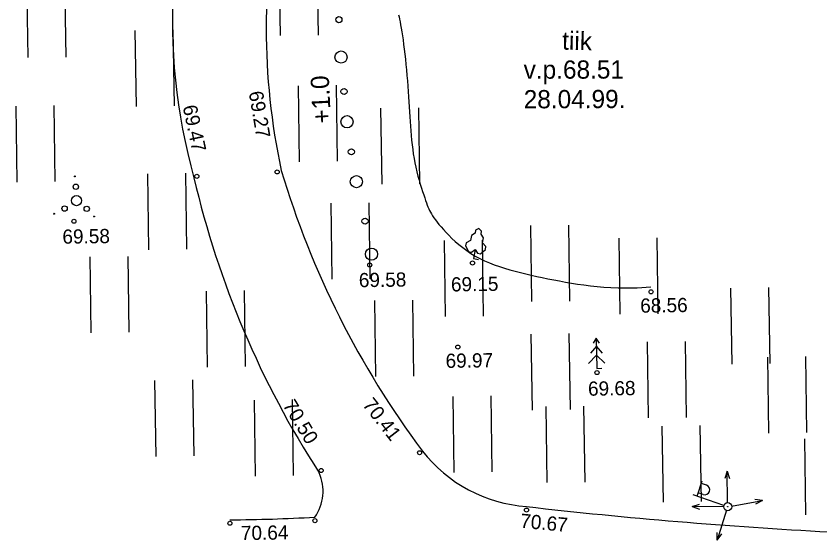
# Model space of a CAD drawing. Extents: x 631826 to 632288, y 6446421 to 6447170.
# Drawn here: x 631899.73 to 631939.4, y 6446866.96 to 6446892.85 of the extents above; entities that cross this region are included whole.
import ezdxf

# ---------------------------------------------------------------- set-up
doc = ezdxf.new("R2010")
doc.units = 0
for name, color, linetype in [('41', 7, 'Continuous'), ('ASFBET', 7, 'Continuous'), ('HALJASTUS', 7, 'Continuous'), ('KORGUSED', 7, 'Continuous'), ('POSTID', 7, 'Continuous'), ('PUUD', 7, 'Continuous'), ('VESI', 7, 'Continuous')]:
    doc.layers.add(name, color=color, linetype=linetype)

# ---------------------------------------------------------------- blocks, each defined once
blk = doc.blocks.new('LAT3')
for radius in [2.5, 0.167]:
    blk.add_circle((0, 0), radius)
blk = doc.blocks.new('NOOLM')
for p, q in [((2.5, 0), (21.84, 0)), ((21.84, 0), (17.33, 1.5)), ((21.84, 0), (17.33, -1.48))]:
    blk.add_line(p, q)
blk = doc.blocks.new('PL')
at = {"layer": 'PUUD'}
blk.add_lwpolyline([(0, 9), (3, 6), (6, 6), (10, 11), (10, 14), (6, 17), (6, 22), (3, 25), (3, 28), (0, 30), (-3, 28), (-3, 25), (-6, 22), (-6, 17), (-10, 14), (-10, 11), (-6, 6), (-3, 6), (0, 9), (0, 0), (5, 0)], dxfattribs=at)
blk = doc.blocks.new('PK')
for p, q in [((0, 30), (-3, 25)), ((3, 25), (0, 30)), ((0, 30), (0, 0)), ((0, 22), (-6, 15)), ((6, 15), (0, 22)), ((0, 13), (-8, 5)), ((8, 5), (0, 13)), ((0, 0), (5, 0))]:
    blk.add_line(p, q)
blk = doc.blocks.new('HEIN')
at = {"layer": '41'}
for p, q in [((-10.58, -0.81), (-10.58, 49.19)), ((14.42, -0.81), (14.42, 49.19))]:
    blk.add_line(p, q, dxfattribs=at)
blk = doc.blocks.new('VOSA')
for centre, radius in [((-0.64, 11.98), 0.223), ((-0.24, 6.84), 1.32), ((0, 0), 2.5), ((-5.91, -3.82), 1.32), ((5.02, -4.13), 1.32), ((-11.13, -6.3), 0.223), ((8.56, -7.95), 0.223)]:
    blk.add_circle(centre, radius)

msp = doc.modelspace()

# ---------------------------------------------------------------- linework, layer by layer
at = {"layer": 'ASFBET'}
for centre, radius, start, end in [((631945.501, 6446892.271), 33.434, 167.9073, 192.1351), ((631936.298, 6446892.645), 28.857, 176.1426, 195.6117), ((631955.115, 6446897.832), 44.135, 196.5739, 216.8042), ((631953.267, 6446895.28), 45.954, 193.0817, 212.9038), ((631925.45, 6446875.841), 7.21, 218.101, 265.7765), ((631912.665, 6446869.415), 2.212, 324.3883, 24.051), ((631952.99, 6447114.717), 247.663, 263.49195, 266.96169), ((631909.741, 6446954.049), 86.052, 270.35995, 273.14564)]:
    msp.add_arc(centre, radius, start, end, dxfattribs=at)
at = {"layer": 'HALJASTUS'}
for centre, radius in [((631915.659, 6446892.677), 0.15), ((631915.764, 6446890.833), 0.3), ((631915.911, 6446889.133), 0.15), ((631916.059, 6446887.641), 0.3), ((631916.272, 6446886.156), 0.15), ((631916.521, 6446884.683), 0.3), ((631916.947, 6446882.734), 0.15), ((631917.264, 6446881.103), 0.3)]:
    msp.add_circle(centre, radius, dxfattribs=at)
at = {"layer": 'KORGUSED'}
for centre in [(631908.646, 6446884.948), (631912.612, 6446885.165), (631902.584, 6446882.729), (631917.179, 6446880.574), (631922.25, 6446880.669), (631931.065, 6446879.247), (631921.529, 6446876.522), (631928.395, 6446875.262), (631919.639, 6446871.308), (631914.782, 6446870.43), (631924.917, 6446868.477), (631910.279, 6446867.825), (631914.473, 6446867.954)]:
    msp.add_circle(centre, 0.1, dxfattribs=at)
at = {"layer": 'POSTID'}
for p, q in [((631933.332, 6446869.16), (631933.589, 6446869.918)), ((631933.791, 6446869.713), (631933.548, 6446869.796)), ((631934.658, 6446868.709), (631933.142, 6446869.224)), ((631933.633, 6446869.249), (631933.391, 6446869.332))]:
    msp.add_line(p, q, dxfattribs=at)
msp.add_arc((631933.712, 6446869.481), 0.245, 251.2138, 71.2138, dxfattribs=at)
at = {"layer": 'VESI'}
for p, q in [((631918.605, 6446892.913), (631918.627, 6446892.815)), ((631918.627, 6446892.815), (631918.651, 6446892.7)), ((631918.651, 6446892.7), (631918.677, 6446892.568)), ((631918.677, 6446892.568), (631918.704, 6446892.42)), ((631918.704, 6446892.42), (631918.732, 6446892.256)), ((631918.732, 6446892.256), (631918.762, 6446892.076)), ((631918.762, 6446892.076), (631918.792, 6446891.883)), ((631918.792, 6446891.883), (631918.823, 6446891.675)), ((631918.823, 6446891.675), (631918.853, 6446891.455)), ((631918.853, 6446891.455), (631918.882, 6446891.221)), ((631918.882, 6446891.221), (631918.911, 6446890.978)), ((631918.911, 6446890.978), (631918.938, 6446890.723)), ((631918.938, 6446890.723), (631918.965, 6446890.461)), ((631918.965, 6446890.461), (631918.99, 6446890.196)), ((631918.99, 6446890.196), (631919.014, 6446889.927)), ((631919.014, 6446889.927), (631919.037, 6446889.657)), ((631919.037, 6446889.657), (631919.057, 6446889.39)), ((631919.057, 6446889.39), (631919.077, 6446889.126)), ((631919.077, 6446889.126), (631919.095, 6446888.869)), ((631919.095, 6446888.869), (631919.113, 6446888.617)), ((631919.113, 6446888.617), (631919.128, 6446888.37)), ((631919.128, 6446888.37), (631919.144, 6446888.128)), ((631919.144, 6446888.128), (631919.158, 6446887.889)), ((631919.158, 6446887.889), (631919.174, 6446887.654)), ((631919.174, 6446887.654), (631919.191, 6446887.421)), ((631919.191, 6446887.421), (631919.208, 6446887.19)), ((631919.208, 6446887.19), (631919.227, 6446886.96)), ((631919.227, 6446886.96), (631919.249, 6446886.73)), ((631919.249, 6446886.73), (631919.273, 6446886.503)), ((631919.273, 6446886.503), (631919.299, 6446886.277)), ((631919.299, 6446886.277), (631919.33, 6446886.052)), ((631919.33, 6446886.052), (631919.365, 6446885.83)), ((631919.365, 6446885.83), (631919.406, 6446885.609)), ((631919.406, 6446885.609), (631919.451, 6446885.391)), ((631919.451, 6446885.391), (631919.501, 6446885.175)), ((631919.501, 6446885.175), (631919.556, 6446884.962)), ((631919.556, 6446884.962), (631919.614, 6446884.756)), ((631919.614, 6446884.756), (631919.674, 6446884.558)), ((631919.674, 6446884.558), (631919.732, 6446884.37)), ((631919.732, 6446884.37), (631919.79, 6446884.193)), ((631919.79, 6446884.193), (631919.844, 6446884.03)), ((631919.844, 6446884.03), (631919.894, 6446883.882)), ((631919.894, 6446883.882), (631919.939, 6446883.752)), ((631919.939, 6446883.752), (631919.979, 6446883.635)), ((631919.979, 6446883.635), (631920.016, 6446883.532)), ((631920.016, 6446883.532), (631920.054, 6446883.436)), ((631920.054, 6446883.436), (631920.09, 6446883.347)), ((631920.09, 6446883.347), (631920.13, 6446883.262)), ((631920.13, 6446883.262), (631920.174, 6446883.176)), ((631920.174, 6446883.176), (631920.224, 6446883.089)), ((631920.224, 6446883.089), (631920.28, 6446882.997)), ((631920.28, 6446882.997), (631920.346, 6446882.9)), ((631920.346, 6446882.9), (631920.419, 6446882.796)), ((631920.419, 6446882.796), (631920.503, 6446882.687)), ((631920.503, 6446882.687), (631920.596, 6446882.57)), ((631920.596, 6446882.57), (631920.701, 6446882.448)), ((631920.701, 6446882.448), (631920.817, 6446882.318)), ((631920.817, 6446882.318), (631920.945, 6446882.181)), ((631920.945, 6446882.181), (631921.086, 6446882.037)), ((631921.086, 6446882.037), (631921.239, 6446881.887)), ((631921.239, 6446881.887), (631921.404, 6446881.735)), ((631921.404, 6446881.735), (631921.582, 6446881.581)), ((631921.582, 6446881.581), (631921.769, 6446881.429)), ((631921.769, 6446881.429), (631921.966, 6446881.282)), ((631921.966, 6446881.282), (631922.173, 6446881.141)), ((631922.173, 6446881.141), (631922.389, 6446881.008)), ((631922.389, 6446881.008), (631922.613, 6446880.886)), ((631922.613, 6446880.886), (631922.844, 6446880.774)), ((631922.844, 6446880.774), (631923.083, 6446880.672)), ((631923.083, 6446880.672), (631923.328, 6446880.577)), ((631923.328, 6446880.577), (631923.577, 6446880.491)), ((631923.577, 6446880.491), (631923.832, 6446880.409)), ((631923.832, 6446880.409), (631924.091, 6446880.334)), ((631924.091, 6446880.334), (631924.352, 6446880.263)), ((631924.352, 6446880.263), (631924.615, 6446880.196)), ((631924.615, 6446880.196), (631924.881, 6446880.13)), ((631924.881, 6446880.13), (631925.148, 6446880.068)), ((631925.148, 6446880.068), (631925.42, 6446880.008)), ((631925.42, 6446880.008), (631925.695, 6446879.951)), ((631925.695, 6446879.951), (631925.974, 6446879.895)), ((631925.974, 6446879.895), (631926.257, 6446879.84)), ((631926.257, 6446879.84), (631926.545, 6446879.786)), ((631926.545, 6446879.786), (631926.836, 6446879.732)), ((631926.836, 6446879.732), (631927.134, 6446879.681)), ((631927.134, 6446879.681), (631927.438, 6446879.632)), ((631927.438, 6446879.632), (631927.749, 6446879.587)), ((631927.749, 6446879.587), (631928.068, 6446879.544)), ((631928.068, 6446879.544), (631928.396, 6446879.508)), ((631928.396, 6446879.508), (631928.732, 6446879.478)), ((631928.732, 6446879.478), (631929.079, 6446879.454)), ((631929.079, 6446879.454), (631929.444, 6446879.439)), ((631929.444, 6446879.439), (631929.864, 6446879.437)), ((631929.864, 6446879.437), (631930.383, 6446879.452)), ((631930.383, 6446879.452), (631931.045, 6446879.49))]:
    msp.add_line(p, q, dxfattribs=at)

# ---------------------------------------------------------------- block references
at = {"layer": 'HALJASTUS', "rotation": 0.8214575902416522}
for name, p, xscale, yscale in [('HEIN', (631913.567, 6446891.962), 0.0749966077754154, 0.07499660777541538), ('HEIN', (631901.109, 6446890.877), 0.0749966077754154, 0.07499660777541538), ('HEIN', (631906.455, 6446888.466), 0.0749966077754154, 0.07499660777541538), ('HEIN', (631914.509, 6446885.734), 0.0749966077754154, 0.07499660777541538), ('HEIN', (631900.573, 6446884.735), 0.0749966077754154, 0.07499660777541538), ('HEIN', (631918.578, 6446884.626), 0.0749966077754154, 0.07499660777541538), ('VOSA', (631902.708, 6446883.747), 0.09999547703388718, 0.0999954770338872), ('HEIN', (631907.073, 6446881.397), 0.0749966077754154, 0.07499660777541538), ('HEIN', (631916.122, 6446879.942), 0.0749966077754154, 0.07499660777541538), ('HEIN', (631925.973, 6446878.835), 0.0749966077754154, 0.07499660777541538), ('HEIN', (631921.716, 6446878.098), 0.0749966077754154, 0.07499660777541538), ('HEIN', (631930.334, 6446878.211), 0.0749966077754154, 0.07499660777541538), ('HEIN', (631904.222, 6446877.294), 0.0749966077754154, 0.07499660777541538), ('HEIN', (631935.853, 6446875.754), 0.0749966077754154, 0.07499660777541538), ('HEIN', (631909.974, 6446875.602), 0.0749966077754154, 0.07499660777541538), ('HEIN', (631918.272, 6446875.137), 0.0749966077754154, 0.07499660777541538), ('HEIN', (631925.998, 6446873.481), 0.0749966077754154, 0.07499660777541538), ('PK', (631928.38, 6446875.469), 0.04999773851694359, 0.0499977385169436), ('HEIN', (631931.728, 6446873.095), 0.0749966077754154, 0.07499660777541538), ('HEIN', (631937.671, 6446872.348), 0.0749966077754154, 0.07499660777541538), ('HEIN', (631907.428, 6446871.199), 0.0749966077754154, 0.07499660777541538), ('HEIN', (631912.337, 6446870.222), 0.0749966077754154, 0.07499660777541538), ('HEIN', (631922.139, 6446870.411), 0.0749966077754154, 0.07499660777541538), ('HEIN', (631926.725, 6446869.904), 0.0749966077754154, 0.07499660777541538), ('HEIN', (631932.463, 6446868.947), 0.0749966077754154, 0.07499660777541538), ('HEIN', (631939.498, 6446868.319), 0.0749966077754154, 0.07499660777541538)]:
    msp.add_blockref(name, p, dxfattribs=dict(at, xscale=xscale, yscale=yscale))
at = {"layer": 'POSTID'}
for name, p, xscale, yscale, rotation in [('NOOLM', (631934.847, 6446868.645), 0.07999638162710976, 0.07999638162710977, 91.10804671047487), ('NOOLM', (631934.847, 6446868.645), 0.07999638162710973, 0.07999638162710976, 179.80679805618652), ('LAT3', (631934.847, 6446868.645), 0.07999638162710976, 0.07999638162710973, 0.8214575902416523), ('LAT3', (631934.847, 6446868.645), 0.07999638162710976, 0.07999638162710973, 0.8214575902416523), ('LAT3', (631934.847, 6446868.645), 0.07999638162710976, 0.07999638162710973, 0.8214575902416523), ('LAT3', (631934.847, 6446868.645), 0.07999638162710976, 0.07999638162710973, 0.8214575902416523), ('NOOLM', (631934.838, 6446868.644), 0.07999638162710974, 0.07999638162710974, 9.986975539806284), ('NOOLM', (631934.851, 6446868.659), 0.07999638162710976, 0.07999638162710976, -107.37565911404968)]:
    msp.add_blockref(name, p, dxfattribs=dict(at, xscale=xscale, yscale=yscale, rotation=rotation))
at = {"layer": 'PUUD', "xscale": 0.04999773851694359, "yscale": 0.04999773851694358, "rotation": -10.392995729551473}
msp.add_blockref('PL', (631922.298, 6446880.889), dxfattribs=at)

# ---------------------------------------------------------------- texts
at = {"layer": 'HALJASTUS'}
msp.add_text('+1.0', height=0.9, rotation=92.7983, dxfattribs=at).set_placement((631915.271, 6446887.572))
at = {"layer": 'KORGUSED'}
for s, rotation, p in [(' 69.27', 279.4599, (631911.166, 6446889.356)), (' 69.47', 282.199, (631907.889, 6446888.645)), (' 69.58', 0.8215, (631901.759, 6446881.616)), (' 69.58', 0.8215, (631916.387, 6446879.471)), (' 69.15', 0.8215, (631920.933, 6446879.26)), (' 68.56', 0.8215, (631930.273, 6446878.213)), (' 69.97', 0.8215, (631920.668, 6446875.488)), (' 69.68', 0.8215, (631927.697, 6446874.115)), (' 70.50', 301.3573, (631912.729, 6446873.88)), (' 70.41', 308.0257, (631916.632, 6446873.874)), (' 70.67', 354.6677, (631924.324, 6446867.635)), (' 70.64', 0.8215, (631910.567, 6446866.991))]:
    msp.add_text(s, height=0.7, rotation=rotation, dxfattribs=at).set_placement(p)
at = {"layer": 'VESI'}
for s, rotation, p in [('tiik', 358.5326, (631926.667, 6446891.202)), ('v.p.68.51', 0.171, (631924.777, 6446889.758)), ('28.04.99.', 0.171, (631924.781, 6446888.301))]:
    msp.add_text(s, height=0.9, rotation=rotation, dxfattribs=at).set_placement(p)

doc.saveas('drawing.dxf')
